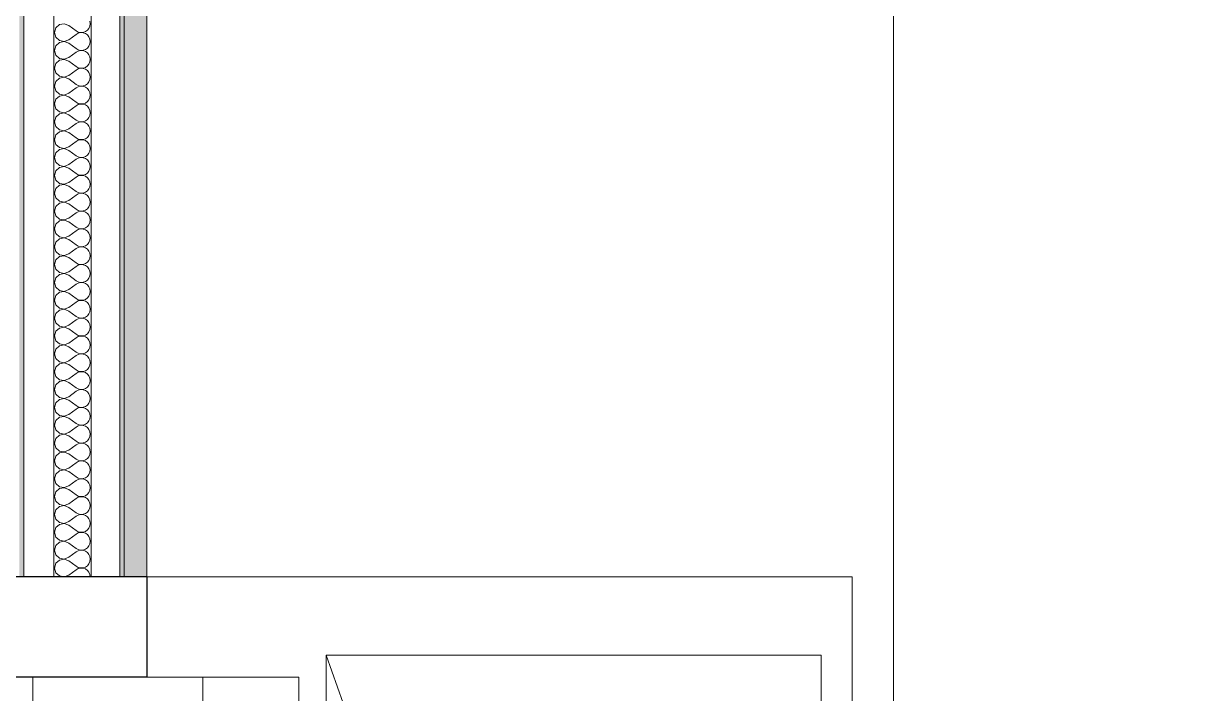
# Model space of a CAD drawing. Header units: millimetres. Extents: x -48147 to 1436659, y -488302 to 18123.
# Drawn here: x 1425406 to 1426266, y -468867 to -468380 of the extents above; entities that cross this region are included whole.
import ezdxf

# ---------------------------------------------------------------- set-up
doc = ezdxf.new("R2010")
doc.units = ezdxf.units.MM
doc.header["$MEASUREMENT"] = 0
doc.linetypes.add('Wipeout_Contour', pattern=[1000, 0, -1000])
doc.layers.add('New_A-25-M_Wall_Int', color=7, linetype='Continuous')
doc.layers.add('New_ArchiCAD Doors', color=7, linetype='Continuous')
for name, color, linetype, lineweight in [('New_A-25-M_Wall_Int_Pen_No__1', 7, 'Continuous', 13), ('New_A-25-M_Wall_Int_Pen_No__87', 8, 'Continuous', 20), ('New_ArchiCAD Doors_Pen_No__3', 7, 'Continuous', 18)]:
    doc.layers.add(name, color=color, linetype=linetype, lineweight=lineweight)
for name, color, linetype, lineweight, true_color in [('New_A-25-M_Wall_Int_Pen_No__107', 7, 'Continuous', 15, 0xa6a6a6), ('New_ArchiCAD Doors_Pen_No__43', 7, 'Continuous', 30, 0x444444), ('New_ArchiCAD Doors_Pen_No__63', 7, 'Continuous', 20, 0x606060)]:
    doc.layers.add(name, color=color, linetype=linetype, lineweight=lineweight, true_color=true_color)

# ---------------------------------------------------------------- blocks, each defined once
blk = doc.blocks.new('*X36', base_point=(1424163.9, -483032.8))
at = {"layer": 'New_A-25-M_Wall_Int_Pen_No__107', "linetype": 'Continuous'}
for p, q in [((1425429.28, -468383.44), (1425428.31, -468386.86)), ((1425431.9, -468381.05), (1425429.28, -468383.44)), ((1425435.38, -468380.39), (1425431.9, -468381.05)), ((1425438.69, -468381.66), (1425435.38, -468380.39)), ((1425438.69, -468381.66), (1425443.89, -468385.56)), ((1425453.3, -468383.78), (1425454.03, -468382.14)), ((1425454.27, -468380.37), (1425454.03, -468378.59)), ((1425454.03, -468382.14), (1425454.27, -468380.37)), ((1425428.31, -468386.86), (1425429.28, -468390.27)), ((1425429.28, -468390.27), (1425431.9, -468392.66)), ((1425435.38, -468393.32), (1425438.69, -468392.05)), ((1425438.69, -468392.05), (1425443.89, -468388.16)), ((1425443.89, -468385.56), (1425445.45, -468386.43)), ((1425445.45, -468387.29), (1425443.89, -468388.16)), ((1425445.45, -468386.43), (1425447.2, -468386.83)), ((1425447.2, -468386.88), (1425445.45, -468387.29)), ((1425447.2, -468386.83), (1425448.99, -468386.74)), ((1425448.99, -468386.97), (1425447.2, -468386.88)), ((1425448.99, -468386.74), (1425450.68, -468386.17)), ((1425450.68, -468387.54), (1425448.99, -468386.97)), ((1425450.68, -468386.17), (1425452.16, -468385.16)), ((1425452.16, -468388.56), (1425450.68, -468387.54)), ((1425452.16, -468385.16), (1425453.3, -468383.78)), ((1425453.3, -468389.94), (1425452.16, -468388.56)), ((1425454.03, -468391.57), (1425453.3, -468389.94)), ((1425454.27, -468393.35), (1425454.03, -468391.57)), ((1425429.28, -468396.43), (1425428.31, -468399.84)), ((1425428.31, -468399.84), (1425429.28, -468403.25)), ((1425431.9, -468394.03), (1425429.28, -468396.43)), ((1425431.9, -468392.66), (1425435.38, -468393.32)), ((1425435.38, -468393.37), (1425431.9, -468394.03)), ((1425438.69, -468394.65), (1425435.38, -468393.37)), ((1425438.69, -468394.65), (1425443.89, -468398.54)), ((1425443.89, -468398.54), (1425445.45, -468399.41)), ((1425445.45, -468400.27), (1425443.89, -468401.14)), ((1425445.45, -468399.41), (1425447.2, -468399.81)), ((1425447.2, -468399.86), (1425445.45, -468400.27)), ((1425447.2, -468399.81), (1425448.99, -468399.73)), ((1425448.99, -468399.95), (1425447.2, -468399.86)), ((1425448.99, -468399.73), (1425450.68, -468399.15)), ((1425450.68, -468400.52), (1425448.99, -468399.95)), ((1425450.68, -468399.15), (1425452.16, -468398.14)), ((1425452.16, -468401.54), (1425450.68, -468400.52)), ((1425452.16, -468398.14), (1425453.3, -468396.76)), ((1425453.3, -468396.76), (1425454.03, -468395.12)), ((1425454.03, -468395.12), (1425454.27, -468393.35)), ((1425429.28, -468409.41), (1425428.31, -468412.82)), ((1425429.28, -468403.25), (1425431.9, -468405.64)), ((1425431.9, -468407.01), (1425429.28, -468409.41)), ((1425431.9, -468405.64), (1425435.38, -468406.3)), ((1425435.38, -468406.36), (1425431.9, -468407.01)), ((1425435.38, -468406.3), (1425438.69, -468405.03)), ((1425438.69, -468407.63), (1425435.38, -468406.36)), ((1425438.69, -468405.03), (1425443.89, -468401.14)), ((1425438.69, -468407.63), (1425443.89, -468411.52)), ((1425453.3, -468402.92), (1425452.16, -468401.54)), ((1425454.03, -468404.56), (1425453.3, -468402.92)), ((1425453.3, -468409.74), (1425454.03, -468408.1)), ((1425454.27, -468406.33), (1425454.03, -468404.56)), ((1425454.03, -468408.1), (1425454.27, -468406.33)), ((1425428.31, -468412.82), (1425429.28, -468416.23)), ((1425429.28, -468416.23), (1425431.9, -468418.63)), ((1425435.38, -468419.28), (1425438.69, -468418.01)), ((1425438.69, -468418.01), (1425443.89, -468414.12)), ((1425443.89, -468411.52), (1425445.45, -468412.39)), ((1425445.45, -468413.25), (1425443.89, -468414.12)), ((1425445.45, -468412.39), (1425447.2, -468412.79)), ((1425447.2, -468412.85), (1425445.45, -468413.25)), ((1425447.2, -468412.79), (1425448.99, -468412.71)), ((1425448.99, -468412.93), (1425447.2, -468412.85)), ((1425448.99, -468412.71), (1425450.68, -468412.14)), ((1425450.68, -468413.51), (1425448.99, -468412.93)), ((1425450.68, -468412.14), (1425452.16, -468411.12)), ((1425452.16, -468414.52), (1425450.68, -468413.51)), ((1425452.16, -468411.12), (1425453.3, -468409.74)), ((1425453.3, -468415.9), (1425452.16, -468414.52)), ((1425454.03, -468417.54), (1425453.3, -468415.9)), ((1425454.27, -468419.31), (1425454.03, -468417.54)), ((1425429.28, -468422.39), (1425428.31, -468425.8)), ((1425428.31, -468425.8), (1425429.28, -468429.21)), ((1425431.9, -468420), (1425429.28, -468422.39)), ((1425431.9, -468418.63), (1425435.38, -468419.28)), ((1425435.38, -468419.34), (1425431.9, -468420)), ((1425438.69, -468420.61), (1425435.38, -468419.34)), ((1425438.69, -468420.61), (1425443.89, -468424.5)), ((1425443.89, -468424.5), (1425445.45, -468425.37)), ((1425445.45, -468426.23), (1425443.89, -468427.1)), ((1425445.45, -468425.37), (1425447.2, -468425.78)), ((1425447.2, -468425.83), (1425445.45, -468426.23)), ((1425447.2, -468425.78), (1425448.99, -468425.69)), ((1425448.99, -468425.91), (1425447.2, -468425.83)), ((1425448.99, -468425.69), (1425450.68, -468425.12)), ((1425450.68, -468426.49), (1425448.99, -468425.91)), ((1425450.68, -468425.12), (1425452.16, -468424.1)), ((1425452.16, -468427.5), (1425450.68, -468426.49)), ((1425452.16, -468424.1), (1425453.3, -468422.72)), ((1425453.3, -468422.72), (1425454.03, -468421.08)), ((1425454.03, -468421.08), (1425454.27, -468419.31)), ((1425429.28, -468429.21), (1425431.9, -468431.61)), ((1425431.9, -468432.98), (1425429.28, -468435.37)), ((1425431.9, -468431.61), (1425435.38, -468432.27)), ((1425435.38, -468432.32), (1425431.9, -468432.98)), ((1425435.38, -468432.27), (1425438.69, -468430.99)), ((1425438.69, -468433.59), (1425435.38, -468432.32)), ((1425438.69, -468430.99), (1425443.89, -468427.1)), ((1425438.69, -468433.59), (1425443.89, -468437.49)), ((1425453.3, -468428.88), (1425452.16, -468427.5)), ((1425454.03, -468430.52), (1425453.3, -468428.88)), ((1425453.3, -468435.71), (1425454.03, -468434.07)), ((1425454.27, -468432.29), (1425454.03, -468430.52)), ((1425454.03, -468434.07), (1425454.27, -468432.29)), ((1425429.28, -468435.37), (1425428.31, -468438.78)), ((1425428.31, -468438.78), (1425429.28, -468442.2)), ((1425429.28, -468442.2), (1425431.9, -468444.59)), ((1425438.69, -468443.98), (1425443.89, -468440.08)), ((1425443.89, -468437.49), (1425445.45, -468438.35)), ((1425445.45, -468439.22), (1425443.89, -468440.08)), ((1425445.45, -468438.35), (1425447.2, -468438.76)), ((1425447.2, -468438.81), (1425445.45, -468439.22)), ((1425447.2, -468438.76), (1425448.99, -468438.67)), ((1425448.99, -468438.9), (1425447.2, -468438.81)), ((1425448.99, -468438.67), (1425450.68, -468438.1)), ((1425450.68, -468439.47), (1425448.99, -468438.9)), ((1425450.68, -468438.1), (1425452.16, -468437.08)), ((1425452.16, -468440.48), (1425450.68, -468439.47)), ((1425452.16, -468437.08), (1425453.3, -468435.71)), ((1425453.3, -468441.86), (1425452.16, -468440.48)), ((1425454.03, -468443.5), (1425453.3, -468441.86)), ((1425454.27, -468445.27), (1425454.03, -468443.5)), ((1425429.28, -468448.35), (1425428.31, -468451.77)), ((1425428.31, -468451.77), (1425429.28, -468455.18)), ((1425431.9, -468445.96), (1425429.28, -468448.35)), ((1425431.9, -468444.59), (1425435.38, -468445.25)), ((1425435.38, -468445.3), (1425431.9, -468445.96)), ((1425435.38, -468445.25), (1425438.69, -468443.98)), ((1425438.69, -468446.57), (1425435.38, -468445.3)), ((1425438.69, -468446.57), (1425443.89, -468450.47)), ((1425443.89, -468450.47), (1425445.45, -468451.33)), ((1425445.45, -468452.2), (1425443.89, -468453.06)), ((1425445.45, -468451.33), (1425447.2, -468451.74)), ((1425447.2, -468451.79), (1425445.45, -468452.2)), ((1425447.2, -468451.74), (1425448.99, -468451.65)), ((1425448.99, -468451.88), (1425447.2, -468451.79)), ((1425448.99, -468451.65), (1425450.68, -468451.08)), ((1425450.68, -468452.45), (1425448.99, -468451.88)), ((1425450.68, -468451.08), (1425452.16, -468450.07)), ((1425452.16, -468453.46), (1425450.68, -468452.45)), ((1425452.16, -468450.07), (1425453.3, -468448.69)), ((1425453.3, -468448.69), (1425454.03, -468447.05)), ((1425454.03, -468447.05), (1425454.27, -468445.27)), ((1425429.28, -468455.18), (1425431.9, -468457.57)), ((1425431.9, -468458.94), (1425429.28, -468461.33)), ((1425431.9, -468457.57), (1425435.38, -468458.23)), ((1425435.38, -468458.28), (1425431.9, -468458.94)), ((1425435.38, -468458.23), (1425438.69, -468456.96)), ((1425438.69, -468459.55), (1425435.38, -468458.28)), ((1425438.69, -468456.96), (1425443.89, -468453.06)), ((1425438.69, -468459.55), (1425443.89, -468463.45)), ((1425453.3, -468454.84), (1425452.16, -468453.46)), ((1425454.03, -468456.48), (1425453.3, -468454.84)), ((1425453.3, -468461.67), (1425454.03, -468460.03)), ((1425454.27, -468458.26), (1425454.03, -468456.48)), ((1425454.03, -468460.03), (1425454.27, -468458.26)), ((1425429.28, -468461.33), (1425428.31, -468464.75)), ((1425428.31, -468464.75), (1425429.28, -468468.16)), ((1425429.28, -468468.16), (1425431.9, -468470.55)), ((1425438.69, -468469.94), (1425443.89, -468466.05)), ((1425443.89, -468463.45), (1425445.45, -468464.32)), ((1425445.45, -468465.18), (1425443.89, -468466.05)), ((1425445.45, -468464.32), (1425447.2, -468464.72)), ((1425447.2, -468464.77), (1425445.45, -468465.18)), ((1425447.2, -468464.72), (1425448.99, -468464.63)), ((1425448.99, -468464.86), (1425447.2, -468464.77)), ((1425448.99, -468464.63), (1425450.68, -468464.06)), ((1425450.68, -468465.43), (1425448.99, -468464.86)), ((1425450.68, -468464.06), (1425452.16, -468463.05)), ((1425452.16, -468466.45), (1425450.68, -468465.43)), ((1425452.16, -468463.05), (1425453.3, -468461.67)), ((1425453.3, -468467.83), (1425452.16, -468466.45)), ((1425454.03, -468469.46), (1425453.3, -468467.83)), ((1425454.27, -468471.24), (1425454.03, -468469.46)), ((1425429.28, -468474.32), (1425428.31, -468477.73)), ((1425428.31, -468477.73), (1425429.28, -468481.14)), ((1425431.9, -468471.92), (1425429.28, -468474.32)), ((1425431.9, -468470.55), (1425435.38, -468471.21)), ((1425435.38, -468471.26), (1425431.9, -468471.92)), ((1425435.38, -468471.21), (1425438.69, -468469.94)), ((1425438.69, -468472.54), (1425435.38, -468471.26)), ((1425438.69, -468472.54), (1425443.89, -468476.43)), ((1425443.89, -468476.43), (1425445.45, -468477.3)), ((1425445.45, -468478.16), (1425443.89, -468479.03)), ((1425445.45, -468477.3), (1425447.2, -468477.7)), ((1425447.2, -468477.75), (1425445.45, -468478.16)), ((1425447.2, -468477.7), (1425448.99, -468477.62)), ((1425448.99, -468477.84), (1425447.2, -468477.75)), ((1425448.99, -468477.62), (1425450.68, -468477.04)), ((1425450.68, -468478.41), (1425448.99, -468477.84)), ((1425450.68, -468477.04), (1425452.16, -468476.03)), ((1425452.16, -468476.03), (1425453.3, -468474.65)), ((1425453.3, -468474.65), (1425454.03, -468473.01)), ((1425454.03, -468473.01), (1425454.27, -468471.24)), ((1425429.28, -468481.14), (1425431.9, -468483.53)), ((1425431.9, -468484.9), (1425429.28, -468487.3)), ((1425431.9, -468483.53), (1425435.38, -468484.19)), ((1425435.38, -468484.25), (1425431.9, -468484.9)), ((1425435.38, -468484.19), (1425438.69, -468482.92)), ((1425438.69, -468485.52), (1425435.38, -468484.25)), ((1425438.69, -468482.92), (1425443.89, -468479.03)), ((1425438.69, -468485.52), (1425443.89, -468489.41)), ((1425452.16, -468479.43), (1425450.68, -468478.41)), ((1425453.3, -468480.81), (1425452.16, -468479.43)), ((1425454.03, -468482.45), (1425453.3, -468480.81)), ((1425453.3, -468487.63), (1425454.03, -468485.99)), ((1425454.27, -468484.22), (1425454.03, -468482.45)), ((1425454.03, -468485.99), (1425454.27, -468484.22)), ((1425429.28, -468487.3), (1425428.31, -468490.71)), ((1425428.31, -468490.71), (1425429.28, -468494.12)), ((1425429.28, -468494.12), (1425431.9, -468496.52)), ((1425438.69, -468495.9), (1425443.89, -468492.01)), ((1425443.89, -468489.41), (1425445.45, -468490.28)), ((1425445.45, -468491.14), (1425443.89, -468492.01)), ((1425445.45, -468490.28), (1425447.2, -468490.68)), ((1425447.2, -468490.74), (1425445.45, -468491.14)), ((1425447.2, -468490.68), (1425448.99, -468490.6)), ((1425448.99, -468490.82), (1425447.2, -468490.74)), ((1425448.99, -468490.6), (1425450.68, -468490.02)), ((1425450.68, -468491.4), (1425448.99, -468490.82)), ((1425450.68, -468490.02), (1425452.16, -468489.01)), ((1425452.16, -468492.41), (1425450.68, -468491.4)), ((1425452.16, -468489.01), (1425453.3, -468487.63)), ((1425453.3, -468493.79), (1425452.16, -468492.41)), ((1425454.03, -468495.43), (1425453.3, -468493.79)), ((1425454.27, -468497.2), (1425454.03, -468495.43)), ((1425429.28, -468500.28), (1425428.31, -468503.69)), ((1425428.31, -468503.69), (1425429.28, -468507.1)), ((1425431.9, -468497.89), (1425429.28, -468500.28)), ((1425431.9, -468496.52), (1425435.38, -468497.17)), ((1425435.38, -468497.23), (1425431.9, -468497.89)), ((1425435.38, -468497.17), (1425438.69, -468495.9)), ((1425438.69, -468498.5), (1425435.38, -468497.23)), ((1425438.69, -468498.5), (1425443.89, -468502.39)), ((1425443.89, -468502.39), (1425445.45, -468503.26)), ((1425445.45, -468503.26), (1425447.2, -468503.67)), ((1425447.2, -468503.72), (1425445.45, -468504.12)), ((1425447.2, -468503.67), (1425448.99, -468503.58)), ((1425448.99, -468503.8), (1425447.2, -468503.72)), ((1425448.99, -468503.58), (1425450.68, -468503.01)), ((1425450.68, -468504.38), (1425448.99, -468503.8)), ((1425450.68, -468503.01), (1425452.16, -468501.99)), ((1425452.16, -468501.99), (1425453.3, -468500.61)), ((1425453.3, -468500.61), (1425454.03, -468498.97)), ((1425454.03, -468498.97), (1425454.27, -468497.2)), ((1425429.28, -468507.1), (1425431.9, -468509.5)), ((1425431.9, -468510.87), (1425429.28, -468513.26)), ((1425431.9, -468509.5), (1425435.38, -468510.16)), ((1425435.38, -468510.21), (1425431.9, -468510.87)), ((1425435.38, -468510.16), (1425438.69, -468508.88)), ((1425438.69, -468511.48), (1425435.38, -468510.21)), ((1425438.69, -468508.88), (1425443.89, -468504.99)), ((1425438.69, -468511.48), (1425443.89, -468515.38)), ((1425445.45, -468504.12), (1425443.89, -468504.99)), ((1425452.16, -468505.39), (1425450.68, -468504.38)), ((1425453.3, -468506.77), (1425452.16, -468505.39)), ((1425454.03, -468508.41), (1425453.3, -468506.77)), ((1425453.3, -468513.6), (1425454.03, -468511.96)), ((1425454.27, -468510.18), (1425454.03, -468508.41)), ((1425454.03, -468511.96), (1425454.27, -468510.18)), ((1425429.28, -468513.26), (1425428.31, -468516.67)), ((1425428.31, -468516.67), (1425429.28, -468520.09)), ((1425429.28, -468520.09), (1425431.9, -468522.48)), ((1425438.69, -468521.87), (1425443.89, -468517.97)), ((1425443.89, -468515.38), (1425445.45, -468516.24)), ((1425445.45, -468517.11), (1425443.89, -468517.97)), ((1425445.45, -468516.24), (1425447.2, -468516.65)), ((1425447.2, -468516.7), (1425445.45, -468517.11)), ((1425447.2, -468516.65), (1425448.99, -468516.56)), ((1425448.99, -468516.79), (1425447.2, -468516.7)), ((1425448.99, -468516.56), (1425450.68, -468515.99)), ((1425450.68, -468517.36), (1425448.99, -468516.79)), ((1425450.68, -468515.99), (1425452.16, -468514.97)), ((1425452.16, -468518.37), (1425450.68, -468517.36)), ((1425452.16, -468514.97), (1425453.3, -468513.6)), ((1425453.3, -468519.75), (1425452.16, -468518.37)), ((1425454.03, -468521.39), (1425453.3, -468519.75)), ((1425429.28, -468526.24), (1425428.31, -468529.66)), ((1425428.31, -468529.66), (1425429.28, -468533.07)), ((1425431.9, -468523.85), (1425429.28, -468526.24)), ((1425431.9, -468522.48), (1425435.38, -468523.14)), ((1425435.38, -468523.19), (1425431.9, -468523.85)), ((1425435.38, -468523.14), (1425438.69, -468521.87)), ((1425438.69, -468524.46), (1425435.38, -468523.19)), ((1425438.69, -468524.46), (1425443.89, -468528.36)), ((1425443.89, -468528.36), (1425445.45, -468529.22)), ((1425445.45, -468529.22), (1425447.2, -468529.63)), ((1425447.2, -468529.68), (1425445.45, -468530.09)), ((1425447.2, -468529.63), (1425448.99, -468529.54)), ((1425448.99, -468529.77), (1425447.2, -468529.68)), ((1425448.99, -468529.54), (1425450.68, -468528.97)), ((1425450.68, -468530.34), (1425448.99, -468529.77)), ((1425450.68, -468528.97), (1425452.16, -468527.96)), ((1425452.16, -468527.96), (1425453.3, -468526.58)), ((1425453.3, -468526.58), (1425454.03, -468524.94)), ((1425454.27, -468523.16), (1425454.03, -468521.39)), ((1425454.03, -468524.94), (1425454.27, -468523.16)), ((1425429.28, -468533.07), (1425431.9, -468535.46)), ((1425431.9, -468536.83), (1425429.28, -468539.22)), ((1425431.9, -468535.46), (1425435.38, -468536.12)), ((1425435.38, -468536.17), (1425431.9, -468536.83)), ((1425435.38, -468536.12), (1425438.69, -468534.85)), ((1425438.69, -468537.44), (1425435.38, -468536.17)), ((1425438.69, -468534.85), (1425443.89, -468530.95)), ((1425438.69, -468537.44), (1425443.89, -468541.34)), ((1425445.45, -468530.09), (1425443.89, -468530.95)), ((1425452.16, -468531.35), (1425450.68, -468530.34)), ((1425453.3, -468532.73), (1425452.16, -468531.35)), ((1425454.03, -468534.37), (1425453.3, -468532.73)), ((1425453.3, -468539.56), (1425454.03, -468537.92)), ((1425454.27, -468536.15), (1425454.03, -468534.37)), ((1425454.03, -468537.92), (1425454.27, -468536.15)), ((1425429.28, -468539.22), (1425428.31, -468542.64)), ((1425428.31, -468542.64), (1425429.28, -468546.05)), ((1425429.28, -468546.05), (1425431.9, -468548.44)), ((1425438.69, -468547.83), (1425443.89, -468543.93)), ((1425443.89, -468541.34), (1425445.45, -468542.21)), ((1425445.45, -468543.07), (1425443.89, -468543.93)), ((1425445.45, -468542.21), (1425447.2, -468542.61)), ((1425447.2, -468542.66), (1425445.45, -468543.07)), ((1425447.2, -468542.61), (1425448.99, -468542.52)), ((1425448.99, -468542.75), (1425447.2, -468542.66)), ((1425448.99, -468542.52), (1425450.68, -468541.95)), ((1425450.68, -468543.32), (1425448.99, -468542.75)), ((1425450.68, -468541.95), (1425452.16, -468540.94)), ((1425452.16, -468544.34), (1425450.68, -468543.32)), ((1425452.16, -468540.94), (1425453.3, -468539.56)), ((1425453.3, -468545.72), (1425452.16, -468544.34)), ((1425454.03, -468547.35), (1425453.3, -468545.72)), ((1425429.28, -468552.21), (1425428.31, -468555.62)), ((1425428.31, -468555.62), (1425429.28, -468559.03)), ((1425431.9, -468549.81), (1425429.28, -468552.21)), ((1425431.9, -468548.44), (1425435.38, -468549.1)), ((1425435.38, -468549.15), (1425431.9, -468549.81)), ((1425435.38, -468549.1), (1425438.69, -468547.83)), ((1425438.69, -468550.43), (1425435.38, -468549.15)), ((1425438.69, -468550.43), (1425443.89, -468554.32)), ((1425443.89, -468554.32), (1425445.45, -468555.19)), ((1425445.45, -468555.19), (1425447.2, -468555.59)), ((1425447.2, -468555.64), (1425445.45, -468556.05)), ((1425447.2, -468555.59), (1425448.99, -468555.51)), ((1425448.99, -468555.73), (1425447.2, -468555.64)), ((1425448.99, -468555.51), (1425450.68, -468554.93)), ((1425450.68, -468554.93), (1425452.16, -468553.92)), ((1425452.16, -468553.92), (1425453.3, -468552.54)), ((1425453.3, -468552.54), (1425454.03, -468550.9)), ((1425454.27, -468549.13), (1425454.03, -468547.35)), ((1425454.03, -468550.9), (1425454.27, -468549.13)), ((1425429.28, -468559.03), (1425431.9, -468561.42)), ((1425431.9, -468562.79), (1425429.28, -468565.19)), ((1425431.9, -468561.42), (1425435.38, -468562.08)), ((1425435.38, -468562.14), (1425431.9, -468562.79)), ((1425435.38, -468562.08), (1425438.69, -468560.81)), ((1425438.69, -468563.41), (1425435.38, -468562.14)), ((1425438.69, -468560.81), (1425443.89, -468556.92)), ((1425438.69, -468563.41), (1425443.89, -468567.3)), ((1425445.45, -468556.05), (1425443.89, -468556.92)), ((1425450.68, -468556.3), (1425448.99, -468555.73)), ((1425452.16, -468557.32), (1425450.68, -468556.3)), ((1425453.3, -468558.7), (1425452.16, -468557.32)), ((1425454.03, -468560.34), (1425453.3, -468558.7)), ((1425453.3, -468565.52), (1425454.03, -468563.88)), ((1425454.27, -468562.11), (1425454.03, -468560.34)), ((1425454.03, -468563.88), (1425454.27, -468562.11)), ((1425429.28, -468565.19), (1425428.31, -468568.6)), ((1425428.31, -468568.6), (1425429.28, -468572.01)), ((1425429.28, -468572.01), (1425431.9, -468574.41)), ((1425438.69, -468573.79), (1425443.89, -468569.9)), ((1425443.89, -468567.3), (1425445.45, -468568.17)), ((1425445.45, -468569.03), (1425443.89, -468569.9)), ((1425445.45, -468568.17), (1425447.2, -468568.57)), ((1425447.2, -468568.63), (1425445.45, -468569.03)), ((1425447.2, -468568.57), (1425448.99, -468568.49)), ((1425448.99, -468568.71), (1425447.2, -468568.63)), ((1425448.99, -468568.49), (1425450.68, -468567.91)), ((1425450.68, -468569.29), (1425448.99, -468568.71)), ((1425450.68, -468567.91), (1425452.16, -468566.9)), ((1425452.16, -468570.3), (1425450.68, -468569.29)), ((1425452.16, -468566.9), (1425453.3, -468565.52)), ((1425453.3, -468571.68), (1425452.16, -468570.3)), ((1425454.03, -468573.32), (1425453.3, -468571.68)), ((1425429.28, -468578.17), (1425428.31, -468581.58)), ((1425431.9, -468575.78), (1425429.28, -468578.17)), ((1425431.9, -468574.41), (1425435.38, -468575.06)), ((1425435.38, -468575.12), (1425431.9, -468575.78)), ((1425435.38, -468575.06), (1425438.69, -468573.79)), ((1425438.69, -468576.39), (1425435.38, -468575.12)), ((1425438.69, -468576.39), (1425443.89, -468580.28)), ((1425443.89, -468580.28), (1425445.45, -468581.15)), ((1425445.45, -468581.15), (1425447.2, -468581.56)), ((1425447.2, -468581.56), (1425448.99, -468581.47)), ((1425448.99, -468581.47), (1425450.68, -468580.9)), ((1425450.68, -468580.9), (1425452.16, -468579.88)), ((1425452.16, -468579.88), (1425453.3, -468578.5)), ((1425453.3, -468578.5), (1425454.03, -468576.86)), ((1425454.27, -468575.09), (1425454.03, -468573.32)), ((1425454.03, -468576.86), (1425454.27, -468575.09)), ((1425428.31, -468581.58), (1425429.28, -468584.99)), ((1425429.28, -468584.99), (1425431.9, -468587.39)), ((1425431.9, -468588.76), (1425429.28, -468591.15)), ((1425431.9, -468587.39), (1425435.38, -468588.05)), ((1425435.38, -468588.1), (1425431.9, -468588.76)), ((1425435.38, -468588.05), (1425438.69, -468586.77)), ((1425438.69, -468589.37), (1425435.38, -468588.1)), ((1425438.69, -468586.77), (1425443.89, -468582.88)), ((1425438.69, -468589.37), (1425443.89, -468593.27)), ((1425445.45, -468582.01), (1425443.89, -468582.88)), ((1425447.2, -468581.61), (1425445.45, -468582.01)), ((1425448.99, -468581.69), (1425447.2, -468581.61)), ((1425450.68, -468582.27), (1425448.99, -468581.69)), ((1425452.16, -468583.28), (1425450.68, -468582.27)), ((1425453.3, -468584.66), (1425452.16, -468583.28)), ((1425454.03, -468586.3), (1425453.3, -468584.66)), ((1425453.3, -468591.48), (1425454.03, -468589.85)), ((1425454.27, -468588.07), (1425454.03, -468586.3)), ((1425454.03, -468589.85), (1425454.27, -468588.07)), ((1425429.28, -468591.15), (1425428.31, -468594.56)), ((1425428.31, -468594.56), (1425429.28, -468597.98)), ((1425429.28, -468597.98), (1425431.9, -468600.37)), ((1425438.69, -468599.76), (1425443.89, -468595.86)), ((1425443.89, -468593.27), (1425445.45, -468594.13)), ((1425445.45, -468594.99), (1425443.89, -468595.86)), ((1425445.45, -468594.13), (1425447.2, -468594.54)), ((1425447.2, -468594.59), (1425445.45, -468594.99)), ((1425447.2, -468594.54), (1425448.99, -468594.45)), ((1425448.99, -468594.68), (1425447.2, -468594.59)), ((1425448.99, -468594.45), (1425450.68, -468593.88)), ((1425450.68, -468595.25), (1425448.99, -468594.68)), ((1425450.68, -468593.88), (1425452.16, -468592.86)), ((1425452.16, -468596.26), (1425450.68, -468595.25)), ((1425452.16, -468592.86), (1425453.3, -468591.48)), ((1425453.3, -468597.64), (1425452.16, -468596.26)), ((1425454.03, -468599.28), (1425453.3, -468597.64)), ((1425429.28, -468604.13), (1425428.31, -468607.54)), ((1425431.9, -468601.74), (1425429.28, -468604.13)), ((1425431.9, -468600.37), (1425435.38, -468601.03)), ((1425435.38, -468601.08), (1425431.9, -468601.74)), ((1425435.38, -468601.03), (1425438.69, -468599.76)), ((1425438.69, -468602.35), (1425435.38, -468601.08)), ((1425438.69, -468602.35), (1425443.89, -468606.25)), ((1425443.89, -468606.25), (1425445.45, -468607.11)), ((1425445.45, -468607.11), (1425447.2, -468607.52)), ((1425448.99, -468607.43), (1425450.68, -468606.86)), ((1425450.68, -468606.86), (1425452.16, -468605.85)), ((1425452.16, -468605.85), (1425453.3, -468604.47)), ((1425453.3, -468604.47), (1425454.03, -468602.83)), ((1425454.27, -468601.05), (1425454.03, -468599.28)), ((1425454.03, -468602.83), (1425454.27, -468601.05)), ((1425428.31, -468607.54), (1425429.28, -468610.96)), ((1425429.28, -468610.96), (1425431.9, -468613.35)), ((1425431.9, -468614.72), (1425429.28, -468617.11)), ((1425431.9, -468613.35), (1425435.38, -468614.01)), ((1425435.38, -468614.06), (1425431.9, -468614.72)), ((1425435.38, -468614.01), (1425438.69, -468612.74)), ((1425438.69, -468615.33), (1425435.38, -468614.06)), ((1425438.69, -468612.74), (1425443.89, -468608.84)), ((1425438.69, -468615.33), (1425443.89, -468619.23)), ((1425445.45, -468607.98), (1425443.89, -468608.84)), ((1425447.2, -468607.57), (1425445.45, -468607.98)), ((1425447.2, -468607.52), (1425448.99, -468607.43)), ((1425448.99, -468607.66), (1425447.2, -468607.57)), ((1425450.68, -468608.23), (1425448.99, -468607.66)), ((1425452.16, -468609.24), (1425450.68, -468608.23)), ((1425453.3, -468610.62), (1425452.16, -468609.24)), ((1425454.03, -468612.26), (1425453.3, -468610.62)), ((1425453.3, -468617.45), (1425454.03, -468615.81)), ((1425454.27, -468614.04), (1425454.03, -468612.26)), ((1425454.03, -468615.81), (1425454.27, -468614.04)), ((1425429.28, -468617.11), (1425428.31, -468620.53)), ((1425428.31, -468620.53), (1425429.28, -468623.94)), ((1425429.28, -468623.94), (1425431.9, -468626.33)), ((1425438.69, -468625.72), (1425443.89, -468621.82)), ((1425443.89, -468619.23), (1425445.45, -468620.09)), ((1425445.45, -468620.96), (1425443.89, -468621.82)), ((1425445.45, -468620.09), (1425447.2, -468620.5)), ((1425447.2, -468620.55), (1425445.45, -468620.96)), ((1425447.2, -468620.5), (1425448.99, -468620.41)), ((1425448.99, -468620.64), (1425447.2, -468620.55)), ((1425448.99, -468620.41), (1425450.68, -468619.84)), ((1425450.68, -468621.21), (1425448.99, -468620.64)), ((1425450.68, -468619.84), (1425452.16, -468618.83)), ((1425452.16, -468622.23), (1425450.68, -468621.21)), ((1425452.16, -468618.83), (1425453.3, -468617.45)), ((1425453.3, -468623.6), (1425452.16, -468622.23)), ((1425454.03, -468625.24), (1425453.3, -468623.6)), ((1425429.28, -468630.1), (1425428.31, -468633.51)), ((1425431.9, -468627.7), (1425429.28, -468630.1)), ((1425431.9, -468626.33), (1425435.38, -468626.99)), ((1425435.38, -468627.04), (1425431.9, -468627.7)), ((1425435.38, -468626.99), (1425438.69, -468625.72)), ((1425438.69, -468628.32), (1425435.38, -468627.04)), ((1425438.69, -468628.32), (1425443.89, -468632.21)), ((1425443.89, -468632.21), (1425445.45, -468633.08)), ((1425445.45, -468633.08), (1425447.2, -468633.48)), ((1425448.99, -468633.4), (1425450.68, -468632.82)), ((1425450.68, -468632.82), (1425452.16, -468631.81)), ((1425452.16, -468631.81), (1425453.3, -468630.43)), ((1425453.3, -468630.43), (1425454.03, -468628.79)), ((1425454.27, -468627.02), (1425454.03, -468625.24)), ((1425454.03, -468628.79), (1425454.27, -468627.02)), ((1425428.31, -468633.51), (1425429.28, -468636.92)), ((1425429.28, -468636.92), (1425431.9, -468639.31)), ((1425431.9, -468640.68), (1425429.28, -468643.08)), ((1425431.9, -468639.31), (1425435.38, -468639.97)), ((1425435.38, -468640.03), (1425431.9, -468640.68)), ((1425435.38, -468639.97), (1425438.69, -468638.7)), ((1425438.69, -468641.3), (1425435.38, -468640.03)), ((1425438.69, -468638.7), (1425443.89, -468634.81)), ((1425438.69, -468641.3), (1425443.89, -468645.19)), ((1425445.45, -468633.94), (1425443.89, -468634.81)), ((1425447.2, -468633.53), (1425445.45, -468633.94)), ((1425447.2, -468633.48), (1425448.99, -468633.4)), ((1425448.99, -468633.62), (1425447.2, -468633.53)), ((1425450.68, -468634.19), (1425448.99, -468633.62)), ((1425452.16, -468635.21), (1425450.68, -468634.19)), ((1425453.3, -468636.59), (1425452.16, -468635.21)), ((1425454.03, -468638.23), (1425453.3, -468636.59)), ((1425454.27, -468640), (1425454.03, -468638.23)), ((1425454.03, -468641.77), (1425454.27, -468640)), ((1425429.28, -468643.08), (1425428.31, -468646.49)), ((1425428.31, -468646.49), (1425429.28, -468649.9)), ((1425429.28, -468649.9), (1425431.9, -468652.3)), ((1425438.69, -468651.68), (1425443.89, -468647.79)), ((1425443.89, -468645.19), (1425445.45, -468646.06)), ((1425445.45, -468646.92), (1425443.89, -468647.79)), ((1425445.45, -468646.06), (1425447.2, -468646.46)), ((1425447.2, -468646.52), (1425445.45, -468646.92)), ((1425447.2, -468646.46), (1425448.99, -468646.38)), ((1425448.99, -468646.6), (1425447.2, -468646.52)), ((1425448.99, -468646.38), (1425450.68, -468645.8)), ((1425450.68, -468647.18), (1425448.99, -468646.6)), ((1425450.68, -468645.8), (1425452.16, -468644.79)), ((1425452.16, -468648.19), (1425450.68, -468647.18)), ((1425452.16, -468644.79), (1425453.3, -468643.41)), ((1425453.3, -468649.57), (1425452.16, -468648.19)), ((1425453.3, -468643.41), (1425454.03, -468641.77)), ((1425454.03, -468651.21), (1425453.3, -468649.57)), ((1425429.28, -468656.06), (1425428.31, -468659.47)), ((1425431.9, -468653.67), (1425429.28, -468656.06)), ((1425431.9, -468652.3), (1425435.38, -468652.95)), ((1425435.38, -468653.01), (1425431.9, -468653.67)), ((1425435.38, -468652.95), (1425438.69, -468651.68)), ((1425438.69, -468654.28), (1425435.38, -468653.01)), ((1425438.69, -468654.28), (1425443.89, -468658.17)), ((1425443.89, -468658.17), (1425445.45, -468659.04)), ((1425448.99, -468659.36), (1425450.68, -468658.79)), ((1425450.68, -468658.79), (1425452.16, -468657.77)), ((1425452.16, -468657.77), (1425453.3, -468656.39)), ((1425453.3, -468656.39), (1425454.03, -468654.75)), ((1425454.27, -468652.98), (1425454.03, -468651.21)), ((1425454.03, -468654.75), (1425454.27, -468652.98)), ((1425428.31, -468659.47), (1425429.28, -468662.88)), ((1425429.28, -468662.88), (1425431.9, -468665.28)), ((1425431.9, -468666.65), (1425429.28, -468669.04)), ((1425431.9, -468665.28), (1425435.38, -468665.94)), ((1425435.38, -468665.99), (1425431.9, -468666.65)), ((1425435.38, -468665.94), (1425438.69, -468664.66)), ((1425438.69, -468667.26), (1425435.38, -468665.99)), ((1425438.69, -468664.66), (1425443.89, -468660.77)), ((1425438.69, -468667.26), (1425443.89, -468671.15)), ((1425445.45, -468659.9), (1425443.89, -468660.77)), ((1425445.45, -468659.04), (1425447.2, -468659.45)), ((1425447.2, -468659.5), (1425445.45, -468659.9)), ((1425447.2, -468659.45), (1425448.99, -468659.36)), ((1425448.99, -468659.58), (1425447.2, -468659.5)), ((1425450.68, -468660.16), (1425448.99, -468659.58)), ((1425452.16, -468661.17), (1425450.68, -468660.16)), ((1425453.3, -468662.55), (1425452.16, -468661.17)), ((1425454.03, -468664.19), (1425453.3, -468662.55)), ((1425454.27, -468665.96), (1425454.03, -468664.19)), ((1425454.03, -468667.74), (1425454.27, -468665.96)), ((1425429.28, -468669.04), (1425428.31, -468672.45)), ((1425428.31, -468672.45), (1425429.28, -468675.87)), ((1425429.28, -468675.87), (1425431.9, -468678.26)), ((1425438.69, -468677.65), (1425443.89, -468673.75)), ((1425443.89, -468671.15), (1425445.45, -468672.02)), ((1425445.45, -468672.88), (1425443.89, -468673.75)), ((1425445.45, -468672.02), (1425447.2, -468672.43)), ((1425447.2, -468672.48), (1425445.45, -468672.88)), ((1425447.2, -468672.43), (1425448.99, -468672.34)), ((1425448.99, -468672.57), (1425447.2, -468672.48)), ((1425448.99, -468672.34), (1425450.68, -468671.77)), ((1425450.68, -468673.14), (1425448.99, -468672.57)), ((1425450.68, -468671.77), (1425452.16, -468670.75)), ((1425452.16, -468674.15), (1425450.68, -468673.14)), ((1425452.16, -468670.75), (1425453.3, -468669.37)), ((1425453.3, -468675.53), (1425452.16, -468674.15)), ((1425453.3, -468669.37), (1425454.03, -468667.74)), ((1425454.03, -468677.17), (1425453.3, -468675.53)), ((1425429.28, -468682.02), (1425428.31, -468685.43)), ((1425431.9, -468679.63), (1425429.28, -468682.02)), ((1425431.9, -468678.26), (1425435.38, -468678.92)), ((1425435.38, -468678.97), (1425431.9, -468679.63)), ((1425435.38, -468678.92), (1425438.69, -468677.65)), ((1425438.69, -468680.24), (1425435.38, -468678.97)), ((1425438.69, -468680.24), (1425443.89, -468684.14)), ((1425443.89, -468684.14), (1425445.45, -468685)), ((1425450.68, -468684.75), (1425452.16, -468683.74)), ((1425452.16, -468683.74), (1425453.3, -468682.36)), ((1425453.3, -468682.36), (1425454.03, -468680.72)), ((1425454.27, -468678.94), (1425454.03, -468677.17)), ((1425454.03, -468680.72), (1425454.27, -468678.94)), ((1425428.31, -468685.43), (1425429.28, -468688.85)), ((1425429.28, -468688.85), (1425431.9, -468691.24)), ((1425431.9, -468692.61), (1425429.28, -468695)), ((1425431.9, -468691.24), (1425435.38, -468691.9)), ((1425435.38, -468691.95), (1425431.9, -468692.61)), ((1425435.38, -468691.9), (1425438.69, -468690.63)), ((1425438.69, -468693.22), (1425435.38, -468691.95)), ((1425438.69, -468690.63), (1425443.89, -468686.73)), ((1425438.69, -468693.22), (1425443.89, -468697.12)), ((1425445.45, -468685.87), (1425443.89, -468686.73)), ((1425445.45, -468685), (1425447.2, -468685.41)), ((1425447.2, -468685.46), (1425445.45, -468685.87)), ((1425447.2, -468685.41), (1425448.99, -468685.32)), ((1425448.99, -468685.55), (1425447.2, -468685.46)), ((1425448.99, -468685.32), (1425450.68, -468684.75)), ((1425450.68, -468686.12), (1425448.99, -468685.55)), ((1425452.16, -468687.13), (1425450.68, -468686.12)), ((1425453.3, -468688.51), (1425452.16, -468687.13)), ((1425454.03, -468690.15), (1425453.3, -468688.51)), ((1425454.27, -468691.93), (1425454.03, -468690.15)), ((1425454.03, -468693.7), (1425454.27, -468691.93)), ((1425429.28, -468695), (1425428.31, -468698.42)), ((1425428.31, -468698.42), (1425429.28, -468701.83)), ((1425429.28, -468701.83), (1425431.9, -468704.22)), ((1425438.69, -468703.61), (1425443.89, -468699.71)), ((1425443.89, -468697.12), (1425445.45, -468697.98)), ((1425445.45, -468698.85), (1425443.89, -468699.71)), ((1425445.45, -468697.98), (1425447.2, -468698.39)), ((1425447.2, -468698.44), (1425445.45, -468698.85)), ((1425447.2, -468698.39), (1425448.99, -468698.3)), ((1425448.99, -468698.53), (1425447.2, -468698.44)), ((1425448.99, -468698.3), (1425450.68, -468697.73)), ((1425450.68, -468699.1), (1425448.99, -468698.53)), ((1425450.68, -468697.73), (1425452.16, -468696.72)), ((1425452.16, -468700.12), (1425450.68, -468699.1)), ((1425452.16, -468696.72), (1425453.3, -468695.34)), ((1425453.3, -468701.49), (1425452.16, -468700.12)), ((1425453.3, -468695.34), (1425454.03, -468693.7)), ((1425454.03, -468703.13), (1425453.3, -468701.49)), ((1425429.28, -468707.99), (1425428.31, -468711.4)), ((1425431.9, -468705.59), (1425429.28, -468707.99)), ((1425431.9, -468704.22), (1425435.38, -468704.88)), ((1425435.38, -468704.93), (1425431.9, -468705.59)), ((1425435.38, -468704.88), (1425438.69, -468703.61)), ((1425438.69, -468706.21), (1425435.38, -468704.93)), ((1425438.69, -468706.21), (1425443.89, -468710.1)), ((1425443.89, -468710.1), (1425445.45, -468710.97)), ((1425450.68, -468710.71), (1425452.16, -468709.7)), ((1425452.16, -468709.7), (1425453.3, -468708.32)), ((1425453.3, -468708.32), (1425454.03, -468706.68)), ((1425454.27, -468704.91), (1425454.03, -468703.13)), ((1425454.03, -468706.68), (1425454.27, -468704.91)), ((1425428.31, -468711.4), (1425429.28, -468714.81)), ((1425429.28, -468714.81), (1425431.9, -468717.2)), ((1425431.9, -468718.57), (1425429.28, -468720.97)), ((1425431.9, -468717.2), (1425435.38, -468717.86)), ((1425435.38, -468717.91), (1425431.9, -468718.57)), ((1425435.38, -468717.86), (1425438.69, -468716.59)), ((1425438.69, -468719.19), (1425435.38, -468717.91)), ((1425438.69, -468716.59), (1425443.89, -468712.7)), ((1425445.45, -468711.83), (1425443.89, -468712.7)), ((1425445.45, -468710.97), (1425447.2, -468711.37)), ((1425447.2, -468711.42), (1425445.45, -468711.83)), ((1425447.2, -468711.37), (1425448.99, -468711.28)), ((1425448.99, -468711.51), (1425447.2, -468711.42)), ((1425448.99, -468711.28), (1425450.68, -468710.71)), ((1425450.68, -468712.08), (1425448.99, -468711.51)), ((1425452.16, -468713.1), (1425450.68, -468712.08)), ((1425453.3, -468714.48), (1425452.16, -468713.1)), ((1425454.03, -468716.12), (1425453.3, -468714.48)), ((1425454.27, -468717.89), (1425454.03, -468716.12)), ((1425454.03, -468719.66), (1425454.27, -468717.89)), ((1425429.28, -468720.97), (1425428.31, -468724.38)), ((1425428.31, -468724.38), (1425429.28, -468727.79)), ((1425438.69, -468719.19), (1425443.89, -468723.08)), ((1425438.69, -468729.57), (1425443.89, -468725.68)), ((1425443.89, -468723.08), (1425445.45, -468723.95)), ((1425445.45, -468724.81), (1425443.89, -468725.68)), ((1425445.45, -468723.95), (1425447.2, -468724.35)), ((1425447.2, -468724.41), (1425445.45, -468724.81)), ((1425447.2, -468724.35), (1425448.99, -468724.27)), ((1425448.99, -468724.49), (1425447.2, -468724.41)), ((1425448.99, -468724.27), (1425450.68, -468723.69)), ((1425450.68, -468725.06), (1425448.99, -468724.49)), ((1425450.68, -468723.69), (1425452.16, -468722.68)), ((1425452.16, -468726.08), (1425450.68, -468725.06)), ((1425452.16, -468722.68), (1425453.3, -468721.3)), ((1425453.3, -468727.46), (1425452.16, -468726.08)), ((1425453.3, -468721.3), (1425454.03, -468719.66)), ((1425454.03, -468729.1), (1425453.3, -468727.46)), ((1425429.28, -468733.95), (1425428.31, -468737.36)), ((1425429.28, -468727.79), (1425431.9, -468730.19)), ((1425431.9, -468731.56), (1425429.28, -468733.95)), ((1425431.9, -468730.19), (1425435.38, -468730.84)), ((1425435.38, -468730.9), (1425431.9, -468731.56)), ((1425435.38, -468730.84), (1425438.69, -468729.57)), ((1425438.69, -468732.17), (1425435.38, -468730.9)), ((1425438.69, -468732.17), (1425443.89, -468736.06)), ((1425443.89, -468736.06), (1425445.45, -468736.93)), ((1425450.68, -468736.68), (1425452.16, -468735.66)), ((1425452.16, -468735.66), (1425453.3, -468734.28)), ((1425453.3, -468734.28), (1425454.03, -468732.64)), ((1425454.27, -468730.87), (1425454.03, -468729.1)), ((1425454.03, -468732.64), (1425454.27, -468730.87)), ((1425428.31, -468737.36), (1425429.28, -468740.77)), ((1425429.28, -468740.77), (1425431.9, -468743.17)), ((1425431.9, -468744.54), (1425429.28, -468746.93)), ((1425431.9, -468743.17), (1425435.38, -468743.83)), ((1425435.38, -468743.88), (1425431.9, -468744.54)), ((1425435.38, -468743.83), (1425438.69, -468742.55)), ((1425438.69, -468745.15), (1425435.38, -468743.88)), ((1425438.69, -468742.55), (1425443.89, -468738.66)), ((1425445.45, -468737.79), (1425443.89, -468738.66)), ((1425445.45, -468736.93), (1425447.2, -468737.33)), ((1425447.2, -468737.39), (1425445.45, -468737.79)), ((1425447.2, -468737.33), (1425448.99, -468737.25)), ((1425448.99, -468737.47), (1425447.2, -468737.39)), ((1425448.99, -468737.25), (1425450.68, -468736.68)), ((1425450.68, -468738.05), (1425448.99, -468737.47)), ((1425452.16, -468739.06), (1425450.68, -468738.05)), ((1425453.3, -468740.44), (1425452.16, -468739.06)), ((1425454.03, -468742.08), (1425453.3, -468740.44)), ((1425454.27, -468743.85), (1425454.03, -468742.08)), ((1425454.03, -468745.63), (1425454.27, -468743.85)), ((1425429.28, -468746.93), (1425428.31, -468750.34)), ((1425428.31, -468750.34), (1425429.28, -468753.76)), ((1425438.69, -468745.15), (1425443.89, -468749.04)), ((1425438.69, -468755.54), (1425443.89, -468751.64)), ((1425443.89, -468749.04), (1425445.45, -468749.91)), ((1425445.45, -468750.77), (1425443.89, -468751.64)), ((1425445.45, -468749.91), (1425447.2, -468750.32)), ((1425447.2, -468750.37), (1425445.45, -468750.77)), ((1425447.2, -468750.32), (1425448.99, -468750.23)), ((1425448.99, -468750.46), (1425447.2, -468750.37)), ((1425448.99, -468750.23), (1425450.68, -468749.66)), ((1425450.68, -468751.03), (1425448.99, -468750.46)), ((1425450.68, -468749.66), (1425452.16, -468748.64)), ((1425452.16, -468752.04), (1425450.68, -468751.03)), ((1425452.16, -468748.64), (1425453.3, -468747.26)), ((1425453.3, -468753.42), (1425452.16, -468752.04)), ((1425453.3, -468747.26), (1425454.03, -468745.63)), ((1425454.03, -468755.06), (1425453.3, -468753.42)), ((1425429.28, -468759.91), (1425428.31, -468763.32)), ((1425429.28, -468753.76), (1425431.9, -468756.15)), ((1425431.9, -468757.52), (1425429.28, -468759.91)), ((1425431.9, -468756.15), (1425435.38, -468756.81)), ((1425435.38, -468756.86), (1425431.9, -468757.52)), ((1425435.38, -468756.81), (1425438.69, -468755.54)), ((1425438.69, -468758.13), (1425435.38, -468756.86)), ((1425438.69, -468758.13), (1425443.89, -468762.03)), ((1425443.89, -468762.03), (1425445.45, -468762.89)), ((1425450.68, -468762.64), (1425452.16, -468761.63)), ((1425452.16, -468761.63), (1425453.3, -468760.25)), ((1425453.3, -468760.25), (1425454.03, -468758.61)), ((1425454.27, -468756.83), (1425454.03, -468755.06)), ((1425454.03, -468758.61), (1425454.27, -468756.83)), ((1425428.31, -468763.32), (1425429.28, -468766.74)), ((1425429.28, -468766.74), (1425431.9, -468769.13)), ((1425431.9, -468770.5), (1425429.28, -468772.89)), ((1425431.9, -468769.13), (1425435.38, -468769.79)), ((1425435.38, -468769.84), (1425431.9, -468770.5)), ((1425435.38, -468769.79), (1425438.69, -468768.52)), ((1425438.69, -468771.11), (1425435.38, -468769.84)), ((1425438.69, -468768.52), (1425443.89, -468764.62)), ((1425445.45, -468763.76), (1425443.89, -468764.62)), ((1425445.45, -468762.89), (1425447.2, -468763.3)), ((1425447.2, -468763.35), (1425445.45, -468763.76)), ((1425447.2, -468763.3), (1425448.99, -468763.21)), ((1425448.99, -468763.44), (1425447.2, -468763.35)), ((1425448.99, -468763.21), (1425450.68, -468762.64)), ((1425450.68, -468764.01), (1425448.99, -468763.44)), ((1425452.16, -468765.02), (1425450.68, -468764.01)), ((1425453.3, -468766.4), (1425452.16, -468765.02)), ((1425454.03, -468768.04), (1425453.3, -468766.4)), ((1425454.27, -468769.82), (1425454.03, -468768.04)), ((1425454.03, -468771.59), (1425454.27, -468769.82)), ((1425429.28, -468772.89), (1425428.31, -468776.31)), ((1425428.31, -468776.31), (1425429.28, -468779.72)), ((1425438.69, -468771.11), (1425443.89, -468775.01)), ((1425438.69, -468781.5), (1425443.89, -468777.6)), ((1425443.89, -468775.01), (1425445.45, -468775.87)), ((1425445.45, -468776.74), (1425443.89, -468777.6)), ((1425445.45, -468775.87), (1425447.2, -468776.28)), ((1425447.2, -468776.33), (1425445.45, -468776.74)), ((1425447.2, -468776.28), (1425448.99, -468776.19)), ((1425448.99, -468776.42), (1425447.2, -468776.33)), ((1425448.99, -468776.19), (1425450.68, -468775.62)), ((1425450.68, -468776.99), (1425448.99, -468776.42)), ((1425450.68, -468775.62), (1425452.16, -468774.61)), ((1425452.16, -468778.01), (1425450.68, -468776.99)), ((1425452.16, -468774.61), (1425453.3, -468773.23)), ((1425453.3, -468779.38), (1425452.16, -468778.01)), ((1425453.3, -468773.23), (1425454.03, -468771.59)), ((1425429.28, -468779.72), (1425431.9, -468782.11)), ((1425431.9, -468782.11), (1425435.38, -468782.77)), ((1425435.38, -468782.77), (1425438.69, -468781.5)), ((1425454.03, -468781.02), (1425453.3, -468779.38)), ((1425454.27, -468782.8), (1425454.03, -468781.02))]:
    blk.add_line(p, q, dxfattribs=at)
blk = doc.blocks.new('Section Elem_13_2', base_point=(1424163.9, -483032.8))
at = {"layer": 'New_A-25-M_Wall_Int_Pen_No__107', "linetype": 'Continuous', "lineweight": 0, "true_color": 0x535353}
blk.add_hatch(color=251, dxfattribs=at).paths.add_polyline_path([(1425405.85, -466936.53), (1425402.58, -466936.53), (1425402.58, -468782.8), (1425405.85, -468782.8)])
at = {"color": 254, "linetype": 'Wipeout_Contour', "lineweight": 0, "ltscale": 10507112.3275772}
blk.add_wipeout([(1425945.65, -467907.8), (1425495.27, -467907.8), (1425495.27, -468782.8), (1426008.09, -468782.8), (1426008.09, -470882.8), (1426038, -470882.8), (1426038, -467907.8)], dxfattribs=at).dxf.layer = 'New_A-25-M_Wall_Int'
at = {"layer": 'New_A-25-M_Wall_Int_Pen_No__1', "linetype": 'Continuous'}
blk.add_line((1425495.27, -467907.8), (1425495.27, -468782.8), dxfattribs=at)
at = {"color": 254, "linetype": 'Wipeout_Contour', "lineweight": 0, "ltscale": 6000941.738095572}
blk.add_wipeout([(1425427.66, -466936.53), (1425405.85, -466936.53), (1425405.85, -468782.8), (1425427.66, -468782.8)], dxfattribs=at).dxf.layer = 'New_A-25-M_Wall_Int'
at = {"layer": 'New_A-25-M_Wall_Int_Pen_No__1', "linetype": 'Continuous'}
blk.add_line((1425405.85, -466936.53), (1425405.85, -468782.8), dxfattribs=at)
at = {"color": 254, "linetype": 'Wipeout_Contour', "lineweight": 0, "ltscale": 6001034.984916029}
blk.add_wipeout([(1425454.92, -466936.53), (1425427.66, -466936.53), (1425427.66, -468782.8), (1425454.92, -468782.8)], dxfattribs=at).dxf.layer = 'New_A-25-M_Wall_Int'
at = {"layer": 'New_A-25-M_Wall_Int_Pen_No__1', "linetype": 'Continuous'}
blk.add_line((1425427.66, -466936.53), (1425427.66, -468782.8), dxfattribs=at)
at = {"layer": 'New_A-25-M_Wall_Int'}
blk.add_blockref('*X36', (1424163.9, -483032.8), dxfattribs=at)
at = {"color": 254, "linetype": 'Wipeout_Contour', "lineweight": 0, "ltscale": 6001126.159714846}
blk.add_wipeout([(1425475.64, -466936.53), (1425454.92, -466936.53), (1425454.92, -468782.8), (1425475.64, -468782.8)], dxfattribs=at).dxf.layer = 'New_A-25-M_Wall_Int'
at = {"layer": 'New_A-25-M_Wall_Int_Pen_No__107', "linetype": 'Continuous', "lineweight": 0, "true_color": 0x535353}
blk.add_hatch(color=251, dxfattribs=at).paths.add_polyline_path([(1425478.91, -466936.53), (1425475.64, -466936.53), (1425475.64, -468782.8), (1425478.91, -468782.8), (1425478.91, -467907.8), (1425478.91, -467882.8)])
at = {"layer": 'New_A-25-M_Wall_Int_Pen_No__107', "linetype": 'Continuous'}
blk.add_hatch(color=256, dxfattribs=at).paths.add_polyline_path([(1425478.91, -467907.8), (1425478.91, -468782.8), (1425495.27, -468782.8), (1425495.27, -467907.8)])
at = {"layer": 'New_A-25-M_Wall_Int_Pen_No__1', "linetype": 'Continuous'}
for p, q in [((1425454.92, -466936.53), (1425454.92, -468782.8)), ((1425475.64, -466936.53), (1425475.64, -468782.8)), ((1425478.91, -467907.8), (1425478.91, -468782.8))]:
    blk.add_line(p, q, dxfattribs=at)
blk = doc.blocks.new('Section Elem_180_2', base_point=(1424163.9, -483032.8))
at = {"color": 254, "linetype": 'Wipeout_Contour', "lineweight": 0, "ltscale": 7505549.502234723}
blk.add_wipeout([(1425625.66, -468855.8), (1425605.72, -468855.8), (1425605.72, -470816.8), (1425605.72, -470882.8), (1425625.66, -470882.8)], dxfattribs=at).dxf.layer = 'New_ArchiCAD Doors'
at = {"color": 254, "linetype": 'Wipeout_Contour', "lineweight": 0, "ltscale": 6005656.995821898}
blk.add_wipeout([(1425985.36, -470882.8), (1426008.09, -470882.8), (1426008.09, -468855.8), (1425985.36, -468855.8)], dxfattribs=at).dxf.layer = 'New_ArchiCAD Doors'
at = {"color": 254, "linetype": 'Wipeout_Contour', "lineweight": 0, "ltscale": 6003997.777119858}
blk.add_wipeout([(1425536.03, -470816.8), (1425605.72, -470816.8), (1425605.72, -468855.8), (1425536.03, -468855.8)], dxfattribs=at).dxf.layer = 'New_ArchiCAD Doors'
at = {"color": 254, "linetype": 'Wipeout_Contour', "lineweight": 0, "ltscale": 13507789.41649848}
blk.add_wipeout([(1425495.27, -468782.8), (1425495.27, -468855.8), (1425605.72, -468855.8), (1425625.66, -468855.8), (1425625.66, -468839.8), (1425985.36, -468839.8), (1425985.36, -468855.8), (1426008.09, -468855.8), (1426008.09, -468782.8)], dxfattribs=at).dxf.layer = 'New_ArchiCAD Doors'
at = {"layer": 'New_ArchiCAD Doors_Pen_No__3', "linetype": 'Continuous'}
blk.add_line((1425625.75, -468839.8), (1425646.87, -468899.76), dxfattribs=at)
at = {"layer": 'New_ArchiCAD Doors_Pen_No__63', "linetype": 'Continuous'}
for p, q in [((1426008.09, -468855.8), (1426008.09, -468782.8)), ((1425625.66, -468855.8), (1425625.66, -468839.8)), ((1425625.66, -468839.8), (1425985.36, -468839.8)), ((1425985.36, -468839.8), (1425985.36, -468855.8)), ((1425605.72, -468855.8), (1425605.72, -470816.8)), ((1425625.66, -470882.8), (1425625.66, -468855.8)), ((1425985.36, -468855.8), (1425985.36, -470882.8)), ((1426008.09, -470882.8), (1426008.09, -468855.8))]:
    blk.add_line(p, q, dxfattribs=at)
at = {"color": 254, "linetype": 'Wipeout_Contour', "lineweight": 0, "ltscale": 6003630.551787307}
blk.add_wipeout([(1425536.03, -468855.8), (1425412.39, -468855.8), (1425412.39, -470816.8), (1425536.03, -470816.8)], dxfattribs=at).dxf.layer = 'New_ArchiCAD Doors'
at = {"layer": 'New_ArchiCAD Doors_Pen_No__63', "linetype": 'Continuous'}
blk.add_line((1425536.03, -470816.8), (1425536.03, -468855.8), dxfattribs=at)
at = {"color": 254, "linetype": 'Wipeout_Contour', "lineweight": 0, "ltscale": 6003370.857241366}
blk.add_wipeout([(1425412.39, -468855.8), (1425399.31, -468855.8), (1425399.31, -470816.8), (1425412.39, -470816.8)], dxfattribs=at).dxf.layer = 'New_ArchiCAD Doors'
at = {"color": 254, "linetype": 'Wipeout_Contour', "lineweight": 0, "ltscale": 6002230.057114387}
blk.add_wipeout([(1425495.27, -468855.8), (1425495.27, -468782.8), (1425386.22, -468782.8), (1425386.22, -468855.8)], dxfattribs=at).dxf.layer = 'New_ArchiCAD Doors'
at = {"layer": 'New_ArchiCAD Doors_Pen_No__43', "linetype": 'Continuous'}
for p, q in [((1425495.27, -468782.8), (1425495.27, -468855.8)), ((1425495.27, -468855.8), (1425386.22, -468855.8))]:
    blk.add_line(p, q, dxfattribs=at)
at = {"layer": 'New_ArchiCAD Doors_Pen_No__43', "linetype": 'Continuous', "flags": 128}
blk.add_lwpolyline([(1425495.27, -468782.8), (1425478.91, -468782.8), (1425475.64, -468782.8), (1425454.92, -468782.8), (1425427.66, -468782.8), (1425405.85, -468782.8), (1425402.58, -468782.8), (1425386.22, -468782.8)], dxfattribs=at)
at = {"layer": 'New_ArchiCAD Doors_Pen_No__63', "linetype": 'Continuous'}
for p, q in [((1426008.09, -468782.8), (1425495.27, -468782.8)), ((1425412.39, -470816.8), (1425412.39, -468855.8)), ((1425495.27, -468855.8), (1425605.72, -468855.8))]:
    blk.add_line(p, q, dxfattribs=at)
blk = doc.blocks.new('Section Elem_189_2', base_point=(1424163.9, -483032.8))
at = {"color": 254, "linetype": 'Wipeout_Contour', "lineweight": 0, "ltscale": 22541037.54837224}
blk.add_wipeout([(1428611.56, -467200.17), (1426038, -467200.17), (1426038, -467882.8), (1428908.37, -467882.8), (1428908.37, -467907.8), (1426038, -467907.8), (1426038, -470882.8), (1428908.37, -470882.8), (1428908.37, -466938.33), (1428765.48, -466939.11), (1428762.56, -466939.65), (1428761.39, -466940.93), (1428768.75, -467195.71), (1428766.4, -467198.27), (1428760.58, -467199.35)], dxfattribs=at).dxf.layer = 'New_A-25-M_Wall_Int'
at = {"layer": 'New_A-25-M_Wall_Int_Pen_No__87', "linetype": 'Continuous'}
blk.add_line((1426038, -470882.8), (1426038, -467907.8), dxfattribs=at)

msp = doc.modelspace()

# ---------------------------------------------------------------- block references
at = {"layer": 'New_A-25-M_Wall_Int'}
msp.add_blockref('Section Elem_13_2', (1424163.9, -483032.8), dxfattribs=at)

# ---------------------------------------------------------------- next in the draw order: block references
msp.add_blockref('Section Elem_189_2', (1424163.9, -483032.8), dxfattribs=at)
at = {"layer": 'New_ArchiCAD Doors'}
msp.add_blockref('Section Elem_180_2', (1424163.9, -483032.8), dxfattribs=at)

doc.saveas('drawing.dxf')
